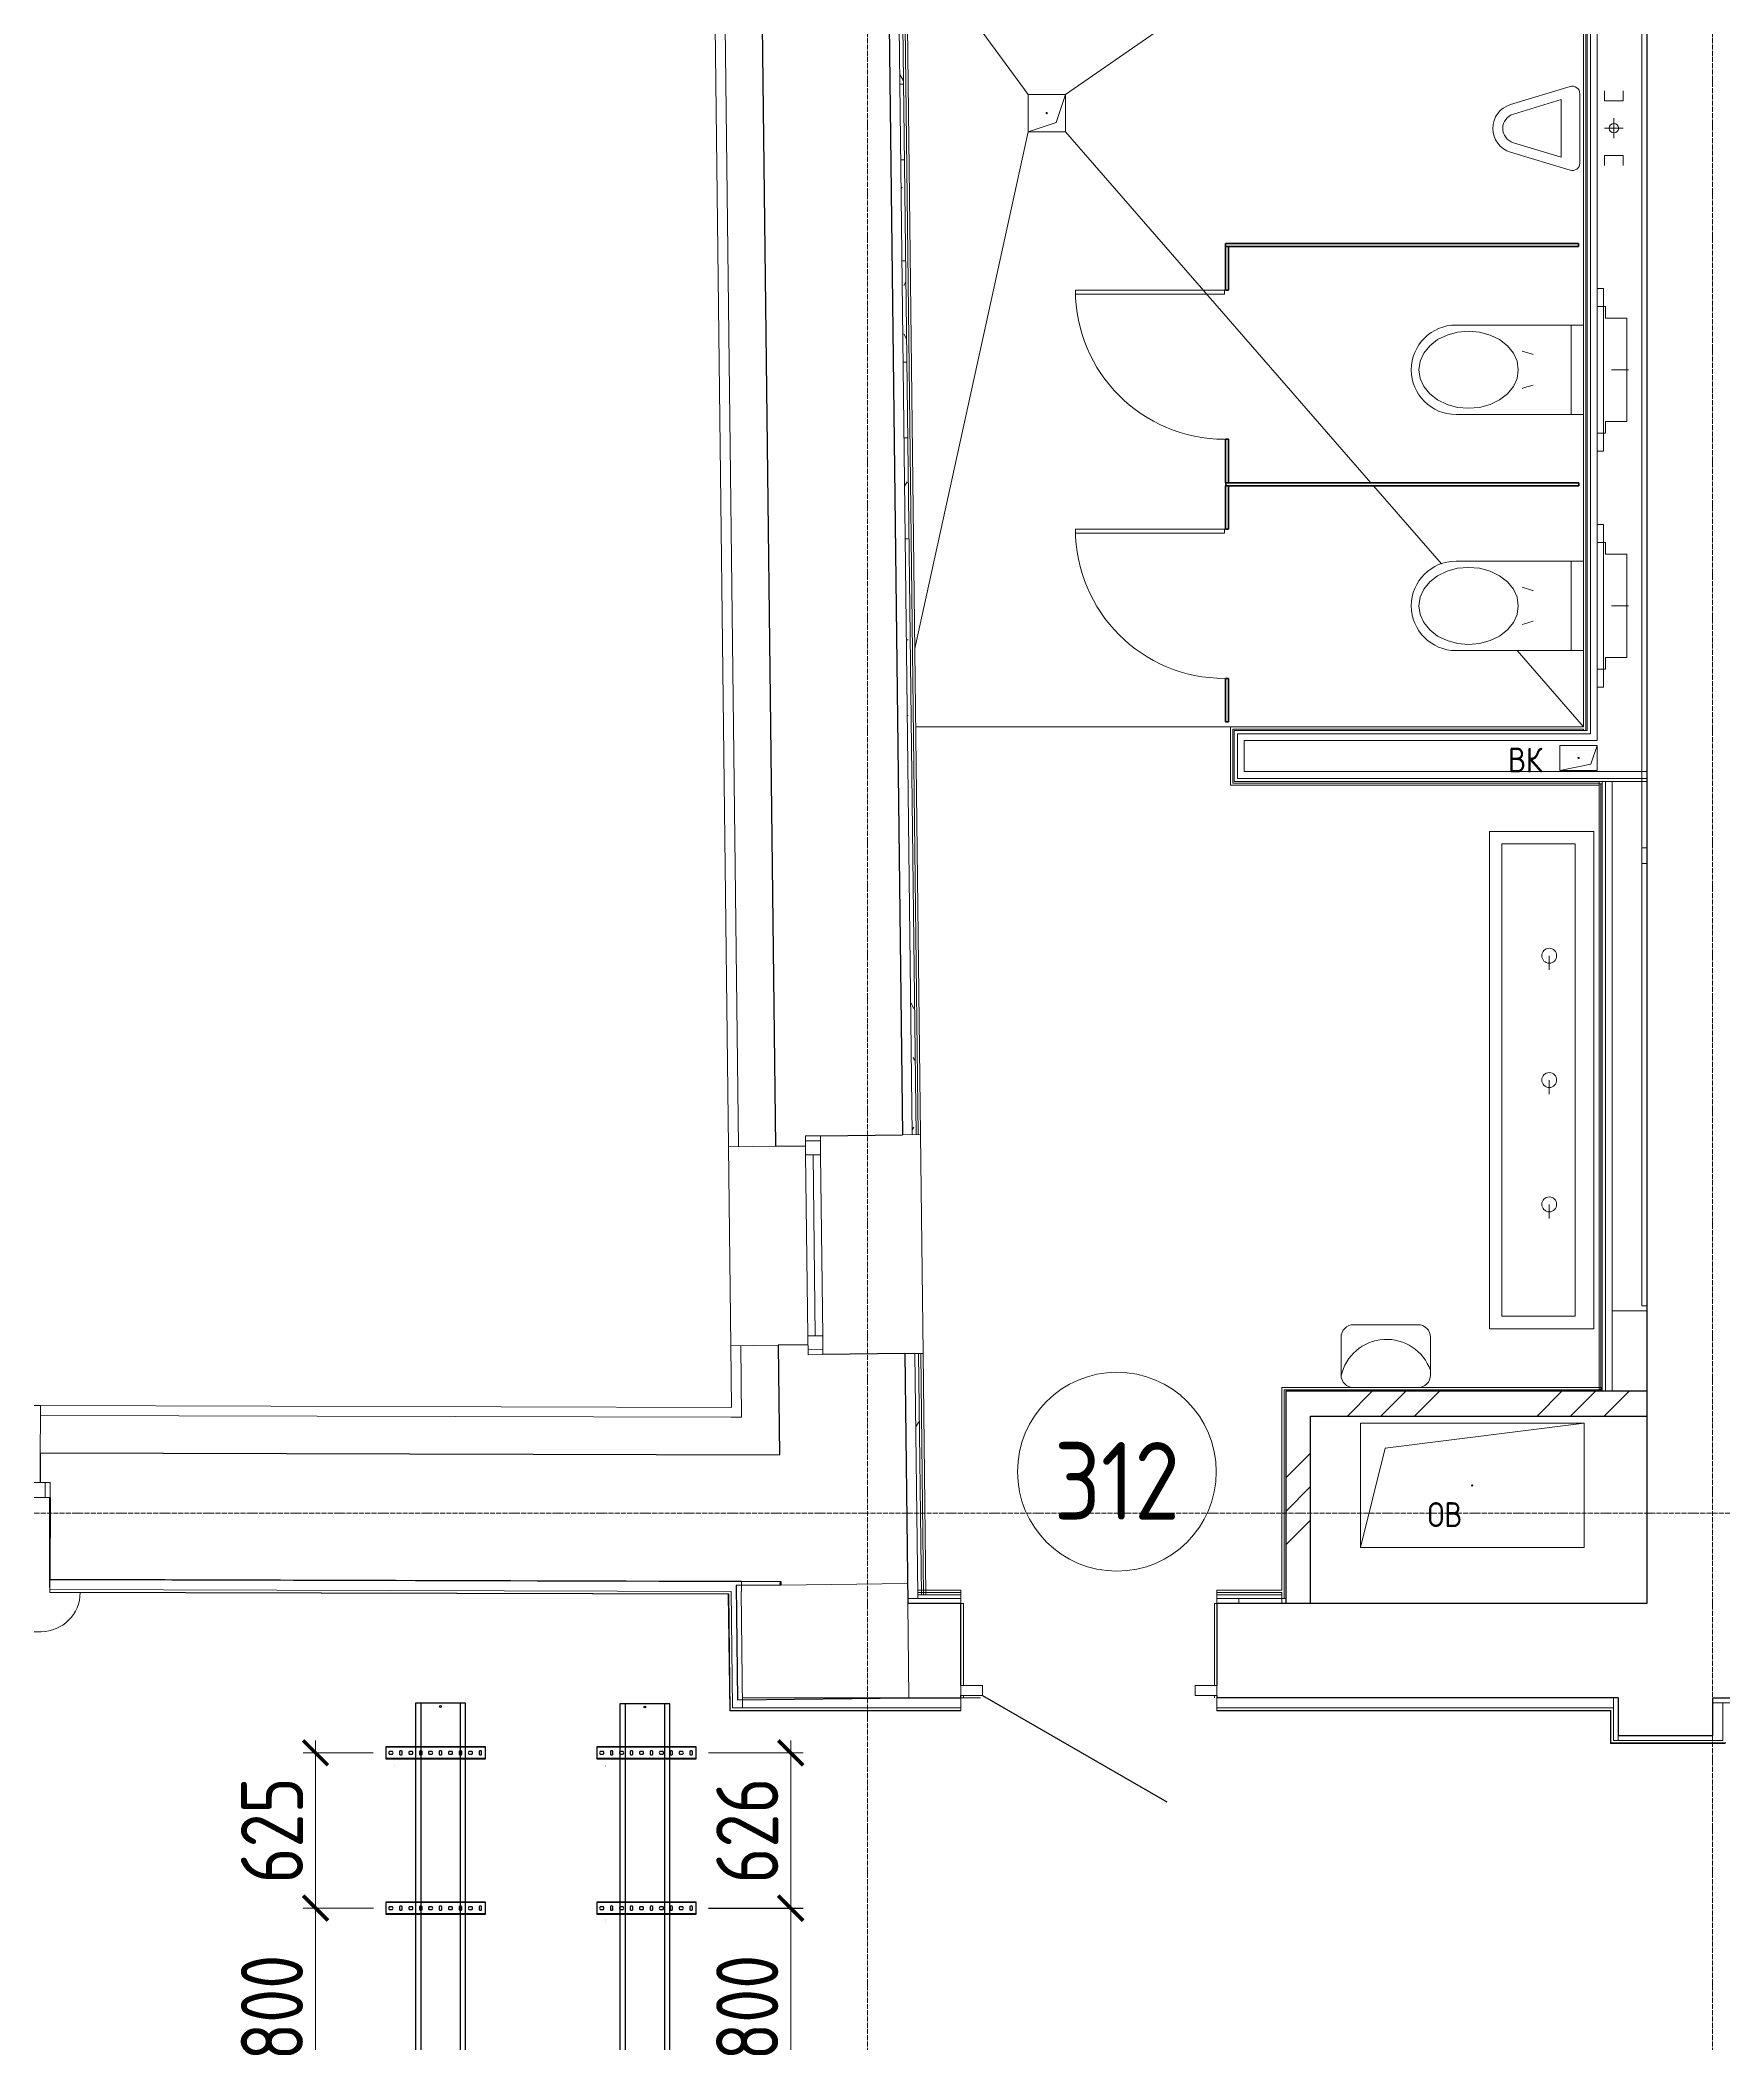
# Model space of a CAD drawing. Header units: millimetres. Extents: x -42533 to 645315, y 3457 to 82611.
# Drawn here: x 315666 to 322441, y 37286 to 45345 of the extents above; entities that cross this region are included whole.
import ezdxf
from ezdxf.enums import TextEntityAlignment as Align

# ---------------------------------------------------------------- set-up
doc = ezdxf.new("R2018")
doc.units = ezdxf.units.MM
doc.linetypes.add('ADSK_Линия сетки', pattern=[25, 20, -2.5, 0, -2.5])
for name, color, linetype in [('00_00_потолок_Панели из стали', 7, 'Continuous'), ('ЭОМ_Лотки авар.', 1, 'Continuous'), ('ЭОМ_Лотки рабочие', 5, 'Continuous')]:
    doc.layers.add(name, color=color, linetype=linetype)
for name, color, linetype, lineweight in [('_ Окна', 7, 'Continuous', 9), ('Аннотация', 7, 'Continuous', 18), ('Двери', 7, 'Continuous', 9), ('Двери открывание', 7, 'Continuous', 9), ('Обобщенные модели', 7, 'Continuous', 18), ('Окна', 7, 'Continuous', 9), ('Оси', 253, 'Continuous', 9), ('Перекрытие', 7, 'Continuous', 18), ('Сантехника', 7, 'Continuous', 18), ('Стены внутренние', 7, 'Continuous', 18), ('Стены наружные', 7, 'Continuous', 18), ('Стены несущие', 7, 'Continuous', 30), ('Стены отделка', 7, 'Continuous', 30), ('Стены штриховка', 7, 'Continuous', 9), ('ТХ', 5, 'Continuous', 0), ('ШТРИХОВКА', 252, 'Continuous', 15)]:
    doc.layers.add(name, color=color, linetype=linetype, lineweight=lineweight)
doc.layers.add('Линии', color=7, linetype='Continuous', lineweight=9, true_color=0x00a600)
doc.styles.add('GOST Common', font='GOST_Common.ttf', dxfattribs={"width": 0.9, "height": 350})
doc.styles.add('GOST Common_4', font='GOST_Common.ttf', dxfattribs={"width": 0.9, "height": 200})
doc.styles.get("Standard").update_dxf_attribs({"font": 'arial.ttf'})
doc.styles.add('М2', font='isocpeur.ttf', dxfattribs={"width": 0.8})
doc.dimstyles.new('М2-100', dxfattribs={"dimtxt": 250, "dimasz": 100, "dimexe": 50, "dimexo": 50, "dimgap": 50, "dimtad": 1, "dimdec": 0, "dimzin": 1, "dimtxsty": 'М2', "dimblk": 'ARCHTICK', "dimcen": 2.5, "dimdle": 50, "dimclre": 256, "dimclrt": 256, "dimadec": 0, "dimazin": 0, "dimtfac": 1, "dimtdec": 0, "dimtix": 1, "dimtmove": 1, "dimatfit": 3, "dimldrblk": 'NONE', "dimfxl": 1, "dimtolj": 1, "dimlwd": 9, "dimlwe": 9, "dimarcsym": 1})
pattern_1 = [(0, (507.34, 158.9), (406.4, 101.6), [33.528, -271.272, 33.528, -271.272, -1625.6]), (0, (507.34, 158.9), (406.4, 101.6), [-609.6, 33.528, -576.072, 33.528, -271.272, -711.2]), (0, (507.34, 158.9), (406.4, 101.6), [-1524, 33.528, -169.672, 33.528, -474.472]), (120, (659.74, 209.7), (-291.18818, 301.15272), [33.528, -271.272, 33.528, -271.272, -1625.6]), (120, (659.74, 209.7), (-291.18818, 301.15272), [-609.6, 33.528, -576.072, 33.528, -271.272, -711.2]), (120, (659.74, 209.7), (-291.18818, 301.15272), [-1524, 33.528, -169.672, 33.528, -474.472]), (240, (710.54, 412.9), (-115.21182, -402.75272), [33.528, -271.272, 33.528, -271.272, -1625.6]), (240, (710.54, 412.9), (-115.21182, -402.75272), [-609.6, 33.528, -576.072, 33.528, -271.272, -711.2]), (240, (710.54, 412.9), (-115.21182, -402.75272), [-1524, 33.528, -169.672, 33.528, -474.472])]
pattern_2 = [(45, (507.34, 158.9), (-381.661, 381.661), []), (45, (642.3, 158.9), (0, 763.322), []), (45, (372.4, 158.9), (0, 763.322), [])]

# ---------------------------------------------------------------- blocks, each defined once
blk = doc.blocks.new('ТХ 3 этаж')
at = {"layer": 'ТХ', "color": 8}
blk.add_lwpolyline([(47922.6, 13743.4), (48182.4, 13743.4, -0.414214), (48232.4, 13693.4), (48232.4, 13540.5, -0.414214), (48182.4, 13490.5), (47922.6, 13490.5, -0.414214), (47872.6, 13540.5), (47872.6, 13693.4, -0.414214)], format="xyb", close=True, dxfattribs=at)
blk.add_arc((48055.7, 13496.7), 187.6, 19.61673, 167.34781, dxfattribs=at)
blk = doc.blocks.new('План 3 этажа')
at = {"layer": 'Стены внутренние', "lineweight": 9}
h = blk.add_hatch(dxfattribs=at)
h.set_pattern_fill('FP_5', color=8, style=0, pattern_type=2)
h.set_pattern_definition(pattern_1)
h.paths.add_polyline_path([(39158.275, 12775.603), (39173.271, 12775.992), (39161.841, 13746.228), (39146.842, 13746.051), (39158.02, 12797.23)])
h.paths.add_polyline_path([(39136.476, 14625.99), (39151.47, 14626.519), (39093.218, 19571.202), (39078.219, 19571.025), (39136.476, 14626.167)])
h = blk.add_hatch(dxfattribs=at)
h.set_pattern_fill('FP_1', color=8, style=0, pattern_type=2)
h.set_pattern_definition(pattern_2)
h.paths.add_polyline_path([(40739.055, 12740.838), (40739.055, 13594.076), (40639.055, 13594.076), (40639.055, 12740.838)])
h = blk.add_hatch(dxfattribs=at)
h.set_pattern_fill('FP_1', color=8, style=0, pattern_type=2)
h.set_pattern_definition(pattern_2)
h.paths.add_polyline_path([(40853.75, 13494.076), (42092.343, 13494.076), (42092.343, 13594.076), (40739.055, 13594.076), (40739.055, 13494.076)])
h = blk.add_hatch(dxfattribs=at)
h.set_pattern_fill('FP_5', color=8, style=0, pattern_type=2)
h.set_pattern_definition(pattern_1)
h.paths.add_polyline_path([(39332.343, 12760.838), (39332.343, 12775.838), (39158.449, 12775.603), (39158.449, 12760.838), (39276.529, 12760.838)])
h.paths.add_polyline_path([(40470.887, 12760.838), (40624.055, 12760.838), (40624.055, 12775.838), (40362.343, 12775.838), (40362.343, 12760.838), (40450.887, 12760.838)])
at = {"layer": '_ Окна', "color": 8, "lineweight": 18}
for p, q in [((38766.501, 14621.632), (38706.505, 14620.925)), ((38706.505, 14620.925), (38707.401, 14544.93)), ((38767.397, 14545.637), (38766.501, 14621.632)), ((38707.401, 14544.93), (38767.397, 14545.637)), ((38715.977, 13816.981), (38775.972, 13817.687)), ((38716.872, 13740.986), (38715.977, 13816.981)), ((38775.972, 13817.687), (38776.868, 13741.693)), ((38776.868, 13741.693), (38716.872, 13740.986)), ((35667.515, 13226.684), (35587.515, 13226.894)), ((35667.357, 13166.684), (35667.515, 13226.684)), ((35587.358, 13166.894), (35667.357, 13166.684))]:
    blk.add_line(p, q, dxfattribs=at)
at = {"layer": '_ Окна', "color": 8}
for p, q in [((38766.737, 14601.633), (38706.741, 14600.926)), ((38745.974, 13817.334), (38737.399, 14545.283)), ((38776.632, 13761.691), (38716.636, 13760.984)), ((35647.357, 13166.737), (35647.515, 13226.736))]:
    blk.add_line(p, q, dxfattribs=at)
at = {"layer": 'Двери', "color": 8}
for p, q in [((39792.605, 18007.443), (39792.605, 18023.443)), ((40392.605, 18023.443), (39792.605, 18023.443)), ((40392.605, 18007.443), (39792.605, 18007.443)), ((40392.605, 18007.443), (40392.605, 18023.443)), ((39792.605, 17045.443), (39792.605, 17061.443)), ((40392.605, 17061.443), (39792.605, 17061.443)), ((40392.605, 17045.443), (39792.605, 17045.443)), ((40392.605, 17045.443), (40392.605, 17061.443)), ((39419.343, 12410.838), (39332.343, 12410.838)), ((39332.343, 12410.838), (39332.343, 12370.838)), ((39332.343, 12370.838), (39419.343, 12370.838)), ((39419.343, 12370.838), (39419.343, 12410.838)), ((40362.343, 12410.838), (40275.343, 12410.838)), ((40275.343, 12410.838), (40275.343, 12370.838)), ((40275.343, 12370.838), (40362.343, 12370.838)), ((40362.343, 12370.838), (40362.343, 12410.838))]:
    blk.add_line(p, q, dxfattribs=at)
at = {"layer": 'Двери', "color": 8, "lineweight": 30}
blk.add_line((39419.343, 12370.838), (40160.66, 11942.838), dxfattribs=at)
at = {"layer": 'Двери открывание', "color": 8}
for centre in [(40392.605, 18023.443), (40392.605, 17061.443)]:
    blk.add_arc(centre, 600, 180, 270, dxfattribs=at)
at = {"layer": 'Линии', "color": 8}
blk.add_circle((39959.836, 13270.579), 400, dxfattribs=at)
at = {"layer": 'Обобщенные модели', "color": 8}
for p, q in [((39602.343, 18660.22), (39602.343, 18810.22)), ((39602.343, 18810.22), (39752.343, 18810.22)), ((39752.343, 18810.22), (39602.343, 18810.22)), ((39602.343, 18810.22), (39602.343, 18660.22)), ((39752.343, 18810.22), (39714.843, 18697.72)), ((39752.343, 18810.22), (39752.343, 18660.22)), ((39752.343, 18660.22), (39752.343, 18810.22)), ((39714.843, 18697.72), (39602.343, 18660.22)), ((39752.343, 18660.22), (39602.343, 18660.22)), ((39602.343, 18660.22), (39752.343, 18660.22)), ((41742.343, 16091.443), (41742.343, 16191.443)), ((41742.343, 16191.443), (41892.343, 16191.443)), ((41892.343, 16191.443), (41742.343, 16191.443)), ((41742.343, 16191.443), (41742.343, 16091.443)), ((41892.343, 16191.443), (41867.343, 16116.443)), ((41892.343, 16191.443), (41892.343, 16091.443)), ((41892.343, 16091.443), (41892.343, 16191.443)), ((41867.343, 16116.443), (41742.343, 16091.443)), ((41892.343, 16091.443), (41742.343, 16091.443)), ((41742.343, 16091.443), (41892.343, 16091.443)), ((40939.406, 12965.362), (40939.406, 13465.362)), ((40939.406, 13465.362), (41839.406, 13465.362)), ((41839.406, 13465.362), (40939.406, 13465.362)), ((40939.406, 13465.362), (40939.406, 12965.362)), ((41039.406, 13365.362), (41839.406, 13465.362)), ((41839.406, 13465.362), (41839.406, 12965.362)), ((41839.406, 12965.362), (41839.406, 13465.362)), ((40939.406, 12965.362), (41039.406, 13365.362)), ((41839.406, 12965.362), (40939.406, 12965.362)), ((40939.406, 12965.362), (41839.406, 12965.362))]:
    blk.add_line(p, q, dxfattribs=at)
at = {"layer": 'Обобщенные модели', "color": 8, "lineweight": 40}
for p, q in [((41816.605, 18210.443), (40396.605, 18210.443)), ((40396.605, 18210.443), (40396.605, 18198.443)), ((40396.605, 18198.443), (41816.605, 18198.443)), ((40396.605, 18198.443), (40396.605, 18023.443)), ((40408.605, 18198.443), (40396.605, 18198.443)), ((40408.605, 18023.443), (40408.605, 18198.443)), ((41816.605, 18198.443), (41816.605, 18210.443)), ((40396.605, 18023.443), (40408.605, 18023.443)), ((40396.605, 17423.443), (40396.605, 17248.443)), ((40408.605, 17423.443), (40396.605, 17423.443)), ((40408.605, 17248.443), (40408.605, 17423.443)), ((40396.605, 17248.443), (40408.605, 17248.443)), ((41818.605, 17248.443), (40398.605, 17248.443)), ((40398.605, 17248.443), (40398.605, 17236.443)), ((41818.605, 17236.443), (41818.605, 17248.443)), ((40396.605, 17236.443), (40396.605, 17061.443)), ((40408.605, 17236.443), (40396.605, 17236.443)), ((40398.605, 17236.443), (41818.605, 17236.443)), ((40408.605, 17061.443), (40408.605, 17236.443)), ((40396.605, 17061.443), (40408.605, 17061.443)), ((40396.605, 16461.443), (40396.605, 16286.443)), ((40408.605, 16461.443), (40396.605, 16461.443)), ((40408.605, 16286.443), (40408.605, 16461.443)), ((40396.605, 16286.443), (40408.605, 16286.443))]:
    blk.add_line(p, q, dxfattribs=at)
at = {"layer": 'Обобщенные модели', "color": 8}
for centre, start, end in [((39677.343, 18735.22), 0, 180), ((39677.343, 18735.22), 120, 180), ((39677.343, 18735.22), 180, 0), ((39677.343, 18735.22), 240, 345), ((39677.343, 18735.22), 15, 90), ((41817.343, 16141.443), 0, 180), ((41817.343, 16141.443), 120, 180), ((41817.343, 16141.443), 180, 0), ((41817.343, 16141.443), 240, 345), ((41817.343, 16141.443), 15, 90), ((41389.406, 13215.362), 0, 180), ((41389.406, 13215.362), 180, 0), ((41389.406, 13215.362), 60, 165), ((41389.406, 13215.362), 195, 270), ((41389.406, 13215.362), 300, 0)]:
    blk.add_arc(centre, 2.5, start, end, dxfattribs=at)
at = {"layer": 'Окна', "color": 8}
for p, q in [((38766.501, 14621.632), (38706.505, 14620.925)), ((38706.505, 14620.925), (38707.401, 14544.93)), ((38767.397, 14545.637), (38766.501, 14621.632)), ((38715.977, 13816.981), (38707.401, 14544.93)), ((38767.397, 14545.637), (38775.972, 13817.687)), ((38715.977, 13816.981), (38716.872, 13740.986)), ((38776.868, 13741.693), (38775.972, 13817.687)), ((38716.872, 13740.986), (38776.868, 13741.693)), ((35667.515, 13226.684), (35587.515, 13226.894)), ((35667.357, 13166.684), (35667.515, 13226.684)), ((35587.358, 13166.894), (35667.357, 13166.684))]:
    blk.add_line(p, q, dxfattribs=at)
at = {"layer": 'Оси', "color": 8, "linetype": 'ADSK_Линия сетки'}
for p, q in [((42356.908, -3523.688), (42356.908, 21256.876)), ((38956.908, -3523.688), (38956.908, 20912.69)), ((-10051.774, 13103.902), (56512.196, 13103.902))]:
    blk.add_line(p, q, dxfattribs=at)
at = {"layer": 'Перекрытие', "color": 8}
for p, q in [((41673.728, 20137.22), (39752.343, 18810.22)), ((39112.147, 19479.181), (39602.342, 18810.22)), ((39146.432, 16582.234), (39602.343, 18660.22)), ((39752.343, 18660.22), (40982.012, 17248.443)), ((40992.465, 17236.443), (41266.133, 16922.245)), ((41570.189, 16573.161), (41837.343, 16266.443)), ((40416.605, 16266.443), (39150.152, 16266.443)), ((41952.343, 13917.862), (42092.343, 13917.862)), ((35665.197, 12805.517), (35665.197, 13166.69)), ((38601.708, 12814.492), (38606.79, 12828.944)), ((35666.406, 12805.517), (35665.197, 12805.517)), ((39342.343, 12740.629), (39332.227, 12740.629)), ((39342.343, 12410.838), (39342.343, 12740.629)), ((40352.343, 12740.629), (40352.343, 12410.838)), ((40362.343, 12740.629), (40352.343, 12740.629)), ((40624.055, 12760.838), (40624.055, 12740.838)), ((33857.287, 12627.14), (35630.729, 12627.14)), ((39411.298, 12360.838), (39332.343, 12360.838)), ((39342.343, 12360.838), (39342.343, 12370.838)), ((40352.343, 12370.838), (40352.343, 12360.838))]:
    blk.add_line(p, q, dxfattribs=at)
blk.add_arc((35630.729, 12784.7), 157.56, 270, 359.8816264, dxfattribs=at)
at = {"layer": 'Сантехника', "color": 8}
for p, q in [((41783.665, 18842.034), (41543.419, 18769.445)), ((41747.342, 18789.273), (41554.989, 18731.155)), ((41747.342, 18558.166), (41747.342, 18789.273)), ((41822.342, 18534.346), (41822.342, 18813.316)), ((41922.342, 18824.316), (41922.342, 18784.316)), ((41922.342, 18784.316), (41997.342, 18784.316)), ((41997.342, 18784.316), (41997.342, 18824.316)), ((41959.842, 18634.316), (41959.842, 18714.316)), ((41997.343, 18674.316), (41922.343, 18674.316)), ((41543.639, 18577.927), (41783.571, 18505.434)), ((41555.159, 18616.232), (41747.342, 18558.166)), ((41922.343, 18564.316), (41997.343, 18564.316)), ((41922.343, 18524.316), (41922.343, 18564.316)), ((41997.343, 18564.316), (41997.343, 18524.316)), ((41892.343, 18030.297), (41917.343, 18030.297)), ((41917.343, 18030.297), (41917.343, 17375.297)), ((41892.343, 17957.797), (41926.343, 17957.797)), ((41926.343, 17957.797), (41926.343, 17910.797)), ((41926.343, 17910.797), (42011.343, 17910.797)), ((42011.343, 17910.797), (42011.343, 17494.797)), ((41837.343, 17882.797), (41324.266, 17882.797)), ((41787.343, 17522.797), (41787.343, 17882.797)), ((41787.343, 17882.797), (41837.343, 17882.797)), ((41949.643, 17702.797), (42017.643, 17702.797)), ((41324.266, 17522.797), (41837.343, 17522.797)), ((41837.343, 17522.797), (41787.343, 17522.797)), ((41926.343, 17494.797), (41926.343, 17447.797)), ((42011.343, 17494.797), (41926.343, 17494.797)), ((41926.343, 17447.797), (41892.343, 17447.797)), ((41917.343, 17375.297), (41892.343, 17375.297)), ((41892.343, 17080.661), (41917.343, 17080.661)), ((41892.343, 17008.161), (41926.343, 17008.161)), ((41917.343, 17080.661), (41917.343, 16425.661)), ((41926.343, 17008.161), (41926.343, 16961.161)), ((41837.343, 16933.161), (41324.266, 16933.161)), ((41787.343, 16573.161), (41787.343, 16933.161)), ((41787.343, 16933.161), (41837.343, 16933.161)), ((41926.343, 16961.161), (42011.343, 16961.161)), ((42011.343, 16961.161), (42011.343, 16545.161)), ((41949.643, 16753.161), (42017.643, 16753.161)), ((41324.266, 16573.161), (41837.343, 16573.161)), ((41837.343, 16573.161), (41787.343, 16573.161)), ((41926.343, 16545.161), (41926.343, 16498.161)), ((42011.343, 16545.161), (41926.343, 16545.161)), ((41926.343, 16498.161), (41892.343, 16498.161)), ((41917.343, 16425.661), (41892.343, 16425.661)), ((41459.244, 13845.959), (41459.244, 15845.959)), ((41459.244, 15845.959), (41879.244, 15845.959)), ((41879.244, 15845.959), (41879.244, 13845.959)), ((41509.244, 13895.959), (41509.244, 15795.959)), ((41509.244, 15795.959), (41804.244, 15795.959)), ((41804.244, 15795.959), (41804.244, 13895.959)), ((41699.244, 15345.959), (41699.244, 15288.959)), ((41699.244, 14845.959), (41699.244, 14788.959)), ((41699.244, 14345.959), (41699.244, 14288.959)), ((41804.244, 13895.959), (41509.244, 13895.959)), ((41879.244, 13845.959), (41459.244, 13845.959))]:
    blk.add_line(p, q, dxfattribs=at)
at = {"layer": 'Сантехника', "color": 8, "flags": 128}
for points in [[(41174.843, 17702.797), (41179.857, 17737.287), (41194.649, 17770.049), (41218.476, 17799.438), (41250.145, 17823.981), (41288.066, 17842.447), (41330.338, 17853.911), (41374.843, 17857.797), (41419.347, 17853.911), (41461.619, 17842.447), (41499.541, 17823.981), (41531.209, 17799.438), (41555.036, 17770.049), (41569.828, 17737.287), (41574.843, 17702.797)], [(41591.07, 17777.792), (41632.471, 17765.072), (41635.119, 17764.536)], [(41574.843, 17702.797), (41569.828, 17668.306), (41555.036, 17635.545), (41531.209, 17606.156), (41499.541, 17581.613), (41461.619, 17563.147), (41419.347, 17551.683), (41374.843, 17547.797), (41330.338, 17551.683), (41288.066, 17563.147), (41250.145, 17581.613), (41218.476, 17606.156), (41194.649, 17635.545), (41179.857, 17668.306), (41174.843, 17702.797)], [(41635.119, 17641.057), (41599.7, 17631.136), (41591.07, 17627.801)], [(41174.843, 16753.161), (41179.857, 16787.652), (41194.649, 16820.413), (41218.476, 16849.802), (41250.145, 16874.345), (41288.066, 16892.811), (41330.338, 16904.275), (41374.843, 16908.161), (41419.347, 16904.275), (41461.619, 16892.811), (41499.541, 16874.345), (41531.209, 16849.802), (41555.036, 16820.413), (41569.828, 16787.652), (41574.843, 16753.161)], [(41591.07, 16828.157), (41632.471, 16815.436), (41635.119, 16814.9)], [(41574.843, 16753.161), (41569.828, 16718.67), (41555.036, 16685.909), (41531.209, 16656.52), (41499.541, 16631.977), (41461.619, 16613.511), (41419.347, 16602.047), (41374.843, 16598.161), (41330.338, 16602.047), (41288.066, 16613.511), (41250.145, 16631.977), (41218.476, 16656.52), (41194.649, 16685.909), (41179.857, 16718.67), (41174.843, 16753.161)], [(41635.119, 16691.422), (41599.7, 16681.5), (41591.07, 16678.165)]]:
    blk.add_lwpolyline(points, dxfattribs=at)
at = {"layer": 'Сантехника', "color": 8}
for centre, radius in [((41959.842, 18674.316), 18.929), ((41699.244, 15345.959), 30), ((41699.244, 14845.959), 30), ((41699.244, 14345.959), 30)]:
    blk.add_circle(centre, radius, dxfattribs=at)
for centre, radius, start, end in [((41792.342, 18813.316), 30, 359.9999903, 106.8117981), ((41572.342, 18673.719), 100, 106.8117624, 253.319604), ((41572.342, 18673.719), 60, 106.8117624, 253.3577784), ((41792.343, 18534.123), 30, 252.9998743, 0.4255813), ((41324.266, 17702.797), 180, 90, 270), ((41324.266, 16753.161), 180, 90, 270)]:
    blk.add_arc(centre, radius, start, end, dxfattribs=at)
at = {"layer": 'Стены внутренние', "color": 8}
blk.add_line((39169.473, 14626.379), (39179.84, 13746.44), dxfattribs=at)
at = {"layer": 'Стены наружные', "color": 8}
for p, q in [((38406.422, 13777.331), (38396.998, 14577.276)), ((33893.337, 13541.355), (35628.331, 13536.788))]:
    blk.add_line(p, q, dxfattribs=at)
at = {"layer": 'Стены несущие', "color": 8}
for p, q in [((38586.985, 14579.514), (38513.582, 20810.22)), ((39030.215, 20250.22), (39096.478, 14625.519)), ((42092.343, 20250.22), (42092.343, 12740.838)), ((38706.494, 14621.925), (38706.505, 14620.925)), ((38766.501, 14621.632), (39096.478, 14625.519)), ((38586.985, 14579.514), (38706.977, 14580.928)), ((38716.401, 13780.983), (38596.409, 13779.569)), ((38596.409, 13779.569), (38601.6, 13338.96)), ((39106.845, 13745.58), (38776.868, 13741.693)), ((39106.845, 13745.58), (39118.681, 12740.838)), ((40639.055, 13594.076), (40639.055, 12740.838)), ((42092.343, 13594.076), (40639.055, 13594.076)), ((40739.055, 12740.838), (40739.055, 13494.076)), ((40739.055, 13494.076), (42092.343, 13494.076)), ((35627.831, 13346.789), (35627.515, 13226.789)), ((35627.831, 13346.789), (38601.6, 13338.96)), ((35667.357, 13166.684), (35666.488, 12836.685)), ((35666.488, 12836.685), (38607.608, 12828.942)), ((38448.901, 12829.36), (35666.488, 12836.685)), ((38607.608, 12828.942), (38607.777, 12814.563)), ((38607.777, 12814.563), (38427.79, 12812.443)), ((38427.79, 12812.443), (38433.209, 12352.475)), ((39332.343, 12740.838), (39118.681, 12740.838)), ((39332.343, 12410.838), (39332.343, 12740.838)), ((40362.343, 12740.838), (40362.343, 12410.838)), ((42092.343, 12740.838), (40362.343, 12740.838)), ((38433.209, 12352.475), (39123.161, 12360.603)), ((39123.158, 12360.838), (39332.343, 12360.838)), ((39123.161, 12360.603), (39123.158, 12360.838)), ((39332.343, 12360.838), (39332.343, 12370.838)), ((40362.343, 12370.838), (40362.343, 12360.838)), ((41977.343, 12360.838), (40362.343, 12360.838)), ((41977.343, 12360.838), (41977.343, 12209.251)), ((42357.343, 12209.251), (42357.343, 12360.838)), ((42357.343, 12360.838), (42947.343, 12360.838)), ((41977.343, 12209.251), (42357.343, 12209.251))]:
    blk.add_line(p, q, dxfattribs=at)
at = {"layer": 'Стены отделка', "color": 8, "lineweight": 9}
for p, q in [((38321.567, 20980.22), (38396.998, 14577.276)), ((42072.343, 15717.482), (42072.343, 20250.22)), ((41837.343, 20153.72), (41837.343, 16266.443)), ((41852.343, 16251.443), (41852.343, 20170.22)), ((41892.343, 16211.443), (41892.343, 20170.22)), ((39169.473, 14626.379), (39111.29, 19565.22)), ((41837.343, 16266.443), (40416.605, 16266.443)), ((40416.605, 16266.443), (40416.605, 16031.443)), ((40431.605, 16251.443), (41852.343, 16251.443)), ((40431.605, 16046.443), (40431.605, 16251.443)), ((40471.605, 16211.443), (41892.343, 16211.443)), ((40471.605, 16086.443), (40471.605, 16211.443)), ((40431.605, 16046.443), (42091.605, 16046.443)), ((42091.605, 16086.443), (40471.605, 16086.443)), ((41900.343, 16037.443), (41900.343, 16046.443)), ((41912.343, 16046.443), (41912.343, 13594.076)), ((41952.343, 13594.076), (41952.343, 16046.443)), ((42091.605, 16046.443), (42091.605, 16086.443)), ((40416.605, 16031.443), (41900.343, 16031.443)), ((41912.343, 16037.443), (41900.343, 16037.443)), ((41900.343, 16031.443), (41900.343, 13601.576)), ((42091.605, 15780.125), (42071.605, 15780.125)), ((42071.605, 15780.125), (42071.605, 13937.862)), ((42072.343, 15717.482), (42092.343, 15717.482)), ((42091.605, 13937.862), (42091.605, 15780.125)), ((39096.478, 14625.519), (39169.473, 14626.379)), ((39136.464, 14626.99), (39136.476, 14625.99)), ((38396.998, 14577.276), (38586.985, 14579.514)), ((38436.995, 14577.747), (38436.984, 14578.747)), ((38586.985, 14579.514), (38586.985, 14579.514)), ((42071.605, 13937.862), (42091.605, 13937.862)), ((38596.409, 13779.569), (38406.422, 13777.331)), ((38406.422, 13777.331), (38409.342, 13529.467)), ((39179.84, 13746.44), (39106.845, 13745.58)), ((39191.272, 12775.992), (39179.84, 13746.44)), ((40624.055, 13609.076), (40624.055, 12793.838)), ((41911.605, 13609.076), (40624.055, 13609.076)), ((41900.343, 13601.576), (41912.343, 13601.576)), ((41911.605, 13594.076), (41911.605, 13609.076)), ((35628.226, 13496.788), (35627.831, 13346.789)), ((35628.331, 13536.788), (35628.226, 13496.788)), ((38409.342, 13529.467), (35628.331, 13536.788)), ((38409.813, 13489.465), (38409.82, 13488.889)), ((38449.817, 13489.36), (38409.813, 13489.465)), ((38409.82, 13488.889), (38449.817, 13489.36)), ((35666.488, 12836.685), (35666.352, 12784.685)), ((38448.796, 12789.36), (38448.901, 12829.36)), ((35666.352, 12784.685), (38396.199, 12777.499)), ((38396.199, 12777.499), (38401.697, 12310.838)), ((38413.585, 12320.4), (38408.059, 12789.467)), ((38453.582, 12320.871), (38448.063, 12789.362)), ((38448.063, 12789.362), (38448.796, 12789.36)), ((39118.455, 12760.045), (39158.452, 12760.516)), ((39118.681, 12760.838), (39118.681, 12740.838)), ((39118.681, 12760.838), (39332.343, 12760.838)), ((39158.275, 12775.603), (39191.272, 12775.992)), ((39158.452, 12760.516), (39158.275, 12775.603)), ((39332.343, 12793.838), (39158.449, 12793.838)), ((39158.449, 12793.838), (39158.449, 12760.838)), ((39332.343, 12740.838), (39332.343, 12793.838)), ((40362.343, 12793.838), (40362.343, 12740.838)), ((40624.055, 12793.838), (40362.343, 12793.838)), ((40362.343, 12760.838), (40639.055, 12760.838)), ((40450.887, 12740.838), (40450.887, 12760.838)), ((39123.158, 12360.838), (38453.112, 12360.838)), ((38453.112, 12360.838), (38453.112, 12320.838)), ((39332.343, 12308.838), (39332.343, 12360.838)), ((40362.343, 12360.838), (40362.343, 12308.838)), ((41957.343, 12360.838), (41957.343, 12189.518)), ((42357.343, 12340.838), (43424.81, 12340.838)), ((42397.343, 12189.518), (42397.343, 12340.838)), ((38403.721, 12308.838), (39332.343, 12308.838)), ((38453.112, 12320.838), (38413.58, 12320.838)), ((38413.585, 12320.4), (38453.582, 12320.871)), ((40362.343, 12308.838), (41945.343, 12308.838)), ((41945.343, 12308.838), (41945.343, 12179.518)), ((41947.343, 12177.518), (42407.343, 12177.518)), ((41957.343, 12189.518), (42397.343, 12189.518)), ((42357.343, 12209.518), (41977.343, 12209.518)), ((41977.343, 12209.251), (41977.343, 12189.518))]:
    blk.add_line(p, q, dxfattribs=at)
at = {"layer": 'Стены штриховка', "color": 8}
for p, q in [((38436.984, 14578.747), (38363.572, 20810.22)), ((41846.343, 20153.72), (41846.343, 16251.443)), ((41865.343, 16238.443), (41865.343, 20170.22)), ((39078.219, 19571.025), (39136.464, 14626.99)), ((39151.475, 14626.167), (39093.218, 19571.202)), ((39160.474, 14626.273), (39102.218, 19571.308)), ((41837.343, 16257.443), (40425.605, 16257.443)), ((40425.605, 16257.443), (40425.605, 16040.443)), ((41865.343, 16238.443), (40444.605, 16238.443)), ((40444.605, 16238.443), (40444.605, 16059.443)), ((41837.343, 16251.443), (41837.343, 16257.443)), ((40425.605, 16040.443), (41900.343, 16040.443)), ((42091.605, 16059.443), (40444.605, 16059.443)), ((41925.343, 13594.076), (41925.343, 16046.443)), ((41900.343, 16031.443), (41900.343, 16037.443)), ((41906.343, 16037.443), (41906.343, 13601.576)), ((38449.817, 13489.36), (38446.419, 13777.802)), ((39158.275, 12775.603), (39146.842, 13746.051)), ((39173.274, 12775.779), (39161.841, 13746.228)), ((39182.273, 12775.886), (39170.84, 13746.334)), ((40633.055, 13600.076), (40633.055, 12760.838)), ((41911.605, 13600.076), (40633.055, 13600.076)), ((35628.226, 13496.788), (35628.226, 13496.788)), ((38409.813, 13489.465), (35628.226, 13496.788)), ((38607.777, 12814.563), (39117.742, 12820.571)), ((35666.357, 12786.685), (38398.176, 12779.493)), ((35666.383, 12796.685), (38408.059, 12789.467)), ((38398.176, 12779.493), (38403.721, 12308.838)), ((39118.681, 12740.838), (39123.158, 12360.838)), ((39332.343, 12784.838), (39158.449, 12784.838)), ((39332.343, 12775.838), (39158.449, 12775.838)), ((40624.055, 12784.838), (40362.343, 12784.838)), ((40624.055, 12775.838), (40362.343, 12775.838)), ((40624.055, 12760.838), (40624.055, 12784.838)), ((38401.697, 12310.838), (39332.343, 12310.838)), ((38401.697, 12310.838), (38401.721, 12308.838)), ((38401.721, 12308.838), (38403.721, 12308.838)), ((38453.112, 12320.838), (39332.343, 12320.838)), ((40362.343, 12320.838), (41957.343, 12320.838)), ((40362.343, 12310.838), (41947.343, 12310.838)), ((41947.343, 12310.838), (41947.343, 12177.518)), ((41945.343, 12179.518), (42409.343, 12179.518)), ((41945.343, 12179.518), (41945.343, 12177.518)), ((41945.343, 12177.518), (41947.343, 12177.518))]:
    blk.add_line(p, q, dxfattribs=at)
at = {"layer": 'ЭОМ_Лотки рабочие'}
blk.add_blockref('ТХ 3 этаж', (-7010.895, 118.542), dxfattribs=at)
at = {"layer": 'Аннотация', "color": 8, "lineweight": 9, "line_spacing_factor": 1.022766}
for s, insert, char_height, width, attachment_point, style in [('\\pxt3.6,7.2,10.8,14.4,18,21.6,25.2,28.8,32.4,36,39.6,43.2,46.8,50.4,54,57.6,61.2,64.8,68.4,72,75.6,79.2,82.8,86.4,90,93.6,97.2,100.8,104.4,108,111.6,115.2;{ВК}', (41533.914, 16183.245), 100, 156.348, 1, 'GOST Common_4'), ('312', (39959.836, 13233.631), 312.5, 520.21112, 5, 'GOST Common'), ('\\pxt3.6,7.2,10.8,14.4,18,21.6,25.2,28.8,32.4,36,39.6,43.2,46.8,50.4,54,57.6,61.2,64.8,68.4,72,75.6,79.2,82.8,86.4,90,93.6,97.2,100.8,104.4,108,111.6,115.2;{ОВ}', (41210.001, 13148.082), 100, 156.348, 1, 'GOST Common_4')]:
    blk.add_mtext(s, dxfattribs=dict(at, insert=insert, char_height=char_height, width=width, attachment_point=attachment_point, style=style))
blk = doc.blocks.new('*U1230')
at = {"color": 0, "linetype": 'Continuous', "lineweight": 25}
for p, q in [((-78.8, -1909.9), (-78.8, 0)), ((78.8, -1909.9), (78.8, 0))]:
    blk.add_line(p, q, dxfattribs=at)
blk.add_lwpolyline([(100.8, -1909.9), (100.8, 0), (-100.8, 0), (-100.8, -1909.9)], close=True, dxfattribs=at)
for centre, radius in [((-89.8, -35), 3.65), ((0, -15), 3.5), ((89.8, -35), 3.65)]:
    blk.add_circle(centre, radius, dxfattribs=at)
at = {"color": 0, "linetype": 'ByBlock', "lineweight": -2}
for centre in [(0, -15), (0, -1896.6)]:
    blk.add_circle(centre, 3.5, dxfattribs=at)
at = {"color": 0, "flags": 9}
for tag, p in [('АРТИКУЛ', (-59.7, -11.8)), ('НАИМЕНОВАНИЕ', (-59.1, -7)), ('ПРИМЕЧАНИЕ', (-58.8, -17.3))]:
    blk.add_attdef(tag, text='', height=2.5, dxfattribs=at).set_placement(p, align=Align.TOP_LEFT)
at = {"color": 0, "lineweight": 30, "flags": 104}
for tag, p in [('ВЫСОТА', (-59.6, -20.9)), ('ДЛИНА', (-59.5, -36.1)), ('ТОЛЩИНА', (-59, -31)), ('ШИРИНА', (-58.9, -25.1))]:
    blk.add_attdef(tag, text='', height=2.5, dxfattribs=at).set_placement(p, align=Align.TOP_LEFT)
blk = doc.blocks.new('*U1521')
at = {"color": 0, "linetype": 'Continuous', "lineweight": 25}
for p, q in [((-78.8, -1624.3), (-78.8, 0)), ((78.8, -1624.3), (78.8, 0))]:
    blk.add_line(p, q, dxfattribs=at)
blk.add_lwpolyline([(100.8, -1624.3), (100.8, 0), (-100.8, 0), (-100.8, -1624.3)], close=True, dxfattribs=at)
for centre, radius in [((-89.8, -35), 3.65), ((0, -15), 3.5), ((89.8, -35), 3.65)]:
    blk.add_circle(centre, radius, dxfattribs=at)
at = {"color": 0, "linetype": 'ByBlock', "lineweight": -2}
for centre in [(0, -15), (0, -1611)]:
    blk.add_circle(centre, 3.5, dxfattribs=at)
at = {"color": 0, "flags": 9}
for tag, p in [('АРТИКУЛ', (-59.7, -11.8)), ('НАИМЕНОВАНИЕ', (-59.1, -7)), ('ПРИМЕЧАНИЕ', (-58.8, -17.3))]:
    blk.add_attdef(tag, text='', height=2.5, dxfattribs=at).set_placement(p, align=Align.TOP_LEFT)
at = {"color": 0, "lineweight": 30, "flags": 104}
for tag, p in [('ВЫСОТА', (-59.6, -20.9)), ('ДЛИНА', (-59.5, -36.1)), ('ТОЛЩИНА', (-59, -31)), ('ШИРИНА', (-58.9, -25.1))]:
    blk.add_attdef(tag, text='', height=2.5, dxfattribs=at).set_placement(p, align=Align.TOP_LEFT)
blk = doc.blocks.new('*U175')
at = {"color": 0, "linetype": 'ByBlock', "lineweight": -2}
for points in [[(24, -400), (24, 0), (-24, 0), (-24, -400)], [(-22.5, -400), (-22.5, 0)], [(22.5, -400), (22.5, 0)], [(-24, -400), (24, -400)]]:
    blk.add_lwpolyline(points, dxfattribs=at)
at = {"color": 254, "transparency": 33554483}
blk.add_lwpolyline([(0, 0.7), (0, -2.2)], dxfattribs=at)
at = {"color": 0, "linetype": 'ByBlock', "lineweight": -2}
for points in [[(-6.7, -54.8, 0.345739), (-6.7, -65.2), (6.7, -65.2, 0.345739), (6.7, -54.8)], [(-5.2, -13.3), (-5.2, -26.7, 0.345739), (5.2, -26.7), (5.2, -13.3, 0.345739)], [(-6.7, -134.8, 0.345739), (-6.7, -145.2), (6.7, -145.2, 0.345739), (6.7, -134.8)], [(-5.2, -93.3), (-5.2, -106.7, 0.345739), (5.2, -106.7), (5.2, -93.3, 0.345739)], [(-6.7, -214.8, 0.345739), (-6.7, -225.2), (6.7, -225.2, 0.345739), (6.7, -214.8)], [(-5.2, -173.3), (-5.2, -186.7, 0.345739), (5.2, -186.7), (5.2, -173.3, 0.345739)], [(-6.7, -294.8, 0.345739), (-6.7, -305.2), (6.7, -305.2, 0.345739), (6.7, -294.8)], [(-5.2, -253.3), (-5.2, -266.7, 0.345739), (5.2, -266.7), (5.2, -253.3, 0.345739)], [(-6.7, -374.8, 0.345739), (-6.7, -385.2), (6.7, -385.2, 0.345739), (6.7, -374.8)], [(-5.2, -333.3), (-5.2, -346.7, 0.345739), (5.2, -346.7), (5.2, -333.3, 0.345739)]]:
    blk.add_lwpolyline(points, format="xyb", close=True, dxfattribs=at)
at = {"flags": 9}
for tag, p in [('АРТИКУЛ', (-58.9, -24.5)), ('ПРИМЕЧАНИЕ', (-58.3, -30.8)), ('НАИМЕНОВАНИЕ', (-58.2, -19.4))]:
    blk.add_attdef(tag, p, '', height=2.5, dxfattribs=at)
at = {"lineweight": 30, "flags": 104}
blk.add_attdef('ДЛИНА', text='', height=2.5, dxfattribs=at).set_placement((-57.7, -34.6), align=Align.TOP_LEFT)
blk = doc.blocks.new('_ArchTick')
at = {"color": 0, "linetype": 'ByBlock', "lineweight": 70, "const_width": 0.15}
blk.add_lwpolyline([(-0.5, -0.5), (0.5, 0.5)], dxfattribs=at)
blk = doc.blocks.new('*D1656')
at = {"layer": '00_00_потолок_Панели из стали', "color": 0, "lineweight": 9, "transparency": 16777216}
blk.add_line((316774.3, 36981.7), (316774.3, 37881.9), dxfattribs=at)
at = {"layer": '00_00_потолок_Панели из стали', "lineweight": 9, "transparency": 16777216}
for p, q in [((317007.8, 37831.9), (316724.3, 37831.9)), ((317007.1, 37031.7), (316724.3, 37031.7))]:
    blk.add_line(p, q, dxfattribs=at)
at = {"layer": 'Defpoints', "color": 0, "transparency": 16777216}
for p in [(316774.3, 37831.9), (317057.8, 37831.9), (317057.1, 37031.7)]:
    blk.add_point(p, dxfattribs=at)
at = {"layer": '00_00_потолок_Панели из стали', "color": 0, "lineweight": 9, "transparency": 16777216, "xscale": 100, "yscale": 100, "zscale": 100}
for p, rotation in [((316774.3, 37831.9), 90), ((316774.3, 37031.7), 270)]:
    blk.add_blockref('_ArchTick', p, dxfattribs=dict(at, rotation=rotation))
at = {"layer": '00_00_потолок_Панели из стали', "transparency": 16777216, "insert": (316599.3, 37431.8), "char_height": 250, "attachment_point": 5, "rotation": 90, "style": 'М2'}
blk.add_mtext('\\A1;800', dxfattribs=at)
blk = doc.blocks.new('_None')
blk = doc.blocks.new('*D1657')
at = {"layer": '00_00_потолок_Панели из стали', "color": 0, "lineweight": 9, "transparency": 16777216}
blk.add_line((318686.6, 36981.7), (318686.6, 37881.9), dxfattribs=at)
at = {"layer": '00_00_потолок_Панели из стали', "lineweight": 9, "transparency": 16777216}
for p, q in [((318356.1, 37831.9), (318736.6, 37831.9)), ((318355.5, 37031.7), (318736.6, 37031.7))]:
    blk.add_line(p, q, dxfattribs=at)
at = {"layer": 'Defpoints', "color": 0, "transparency": 16777216}
for p in [(318306.1, 37831.9), (318686.6, 37831.9), (318305.5, 37031.7)]:
    blk.add_point(p, dxfattribs=at)
at = {"layer": '00_00_потолок_Панели из стали', "color": 0, "lineweight": 9, "transparency": 16777216, "xscale": 100, "yscale": 100, "zscale": 100}
for p, rotation in [((318686.6, 37831.9), 90), ((318686.6, 37031.7), 270)]:
    blk.add_blockref('_ArchTick', p, dxfattribs=dict(at, rotation=rotation))
at = {"layer": '00_00_потолок_Панели из стали', "transparency": 16777216, "insert": (318511.6, 37431.8), "char_height": 250, "attachment_point": 5, "rotation": 90, "style": 'М2'}
blk.add_mtext('\\A1;800', dxfattribs=at)
blk = doc.blocks.new('*D1658')
at = {"layer": '00_00_потолок_Панели из стали', "lineweight": 9, "transparency": 16777216}
for p, q in [((317007.1, 38456.5), (316724.3, 38456.5)), ((317007.1, 37831.9), (316724.3, 37831.9))]:
    blk.add_line(p, q, dxfattribs=at)
at = {"layer": '00_00_потолок_Панели из стали', "color": 0, "lineweight": 9, "transparency": 16777216}
blk.add_line((316774.3, 37781.9), (316774.3, 38506.5), dxfattribs=at)
at = {"layer": 'Defpoints', "color": 0, "transparency": 16777216}
for p in [(316774.3, 38456.5), (317057.1, 38456.5), (317057.1, 37831.9)]:
    blk.add_point(p, dxfattribs=at)
at = {"layer": '00_00_потолок_Панели из стали', "color": 0, "lineweight": 9, "transparency": 16777216, "xscale": 100, "yscale": 100, "zscale": 100}
for p, rotation in [((316774.3, 38456.5), 90), ((316774.3, 37831.9), 270)]:
    blk.add_blockref('_ArchTick', p, dxfattribs=dict(at, rotation=rotation))
at = {"layer": '00_00_потолок_Панели из стали', "transparency": 16777216, "insert": (316599.3, 38144.2), "char_height": 250, "attachment_point": 5, "rotation": 90, "style": 'М2'}
blk.add_mtext('\\A1;625', dxfattribs=at)
blk = doc.blocks.new('*D1659')
at = {"layer": '00_00_потолок_Панели из стали', "lineweight": 9, "transparency": 16777216}
for p, q in [((318356.1, 38456.5), (318736.6, 38456.5)), ((318355.5, 37830.6), (318736.6, 37830.6))]:
    blk.add_line(p, q, dxfattribs=at)
at = {"layer": '00_00_потолок_Панели из стали', "color": 0, "lineweight": 9, "transparency": 16777216}
blk.add_line((318686.6, 37780.6), (318686.6, 38506.5), dxfattribs=at)
at = {"layer": 'Defpoints', "color": 0, "transparency": 16777216}
for p in [(318306.1, 38456.5), (318686.6, 38456.5), (318305.5, 37830.6)]:
    blk.add_point(p, dxfattribs=at)
at = {"layer": '00_00_потолок_Панели из стали', "color": 0, "lineweight": 9, "transparency": 16777216, "xscale": 100, "yscale": 100, "zscale": 100}
for p, rotation in [((318686.6, 38456.5), 90), ((318686.6, 37830.6), 270)]:
    blk.add_blockref('_ArchTick', p, dxfattribs=dict(at, rotation=rotation))
at = {"layer": '00_00_потолок_Панели из стали', "transparency": 16777216, "insert": (318511.6, 38143.5), "char_height": 250, "attachment_point": 5, "rotation": 90, "style": 'М2'}
blk.add_mtext('\\A1;626', dxfattribs=at)

msp = doc.modelspace()

# ---------------------------------------------------------------- block references
at = {"layer": 'ШТРИХОВКА'}
msp.add_blockref('План 3 этажа', (280039.2, 26316.4), dxfattribs=at)
at = {"layer": 'ЭОМ_Лотки авар.', "color": 1}
ref = msp.add_blockref('*U1521', (317277.1, 37031.7), dxfattribs=dict(at, rotation=180))
lines = msp.add_mtext('3000 мм', dxfattribs={"layer": '0', "color": 0, "insert": (317336.7, 37067.7), "char_height": 2.5, "attachment_point": 1, "rotation": 180})
ref.add_attrib('ДЛИНА', '', (317336.7, 37067.7)).embed_mtext(lines)
lines = msp.add_mtext('1,0 мм', dxfattribs={"layer": '0', "color": 0, "insert": (317336.1, 37062.7), "char_height": 2.5, "attachment_point": 1, "rotation": 180})
ref.add_attrib('ТОЛЩИНА', '', (317336.1, 37062.7)).embed_mtext(lines)
lines = msp.add_mtext('h=100 мм', dxfattribs={"layer": '0', "color": 0, "insert": (317336.7, 37052.6), "char_height": 2.5, "attachment_point": 1, "rotation": 180})
ref.add_attrib('ВЫСОТА', '', (317336.7, 37052.6)).embed_mtext(lines)
lines = msp.add_mtext('200 мм', dxfattribs={"layer": '0', "color": 0, "insert": (317336.1, 37056.8), "char_height": 2.5, "attachment_point": 1, "rotation": 180})
ref.add_attrib('ШИРИНА', '', (317336.1, 37056.8)).embed_mtext(lines)
at = {"layer": 'ЭОМ_Лотки рабочие'}
ref = msp.add_blockref('*U1230', (318099.6, 36744), dxfattribs=dict(at, rotation=180))
lines = msp.add_mtext('3000 мм', dxfattribs={"layer": '0', "color": 0, "insert": (318159.1, 36780.1), "char_height": 2.5, "attachment_point": 1, "rotation": 180})
ref.add_attrib('ДЛИНА', '', (318159.1, 36780.1)).embed_mtext(lines)
lines = msp.add_mtext('1,0 мм', dxfattribs={"layer": '0', "color": 0, "insert": (318158.6, 36775.1), "char_height": 2.5, "attachment_point": 1, "rotation": 180})
ref.add_attrib('ТОЛЩИНА', '', (318158.6, 36775.1)).embed_mtext(lines)
lines = msp.add_mtext('h=100 мм', dxfattribs={"layer": '0', "color": 0, "insert": (318159.2, 36764.9), "char_height": 2.5, "attachment_point": 1, "rotation": 180})
ref.add_attrib('ВЫСОТА', '', (318159.2, 36764.9)).embed_mtext(lines)
lines = msp.add_mtext('200 мм', dxfattribs={"layer": '0', "color": 0, "insert": (318158.5, 36769.2), "char_height": 2.5, "attachment_point": 1, "rotation": 180})
ref.add_attrib('ШИРИНА', '', (318158.5, 36769.2)).embed_mtext(lines)
ref = msp.add_blockref('*U175', (317057.8, 38456.5), dxfattribs=dict(at, rotation=89.99999999999997))
lines = msp.add_mtext('400 мм', dxfattribs={"layer": '0', "insert": (317092.4, 38398.8), "char_height": 2.5, "attachment_point": 1, "rotation": 90})
ref.add_attrib('ДЛИНА', '', (317092.4, 38398.8), dxfattribs={"flags": 32}).embed_mtext(lines)
ref = msp.add_blockref('*U175', (317906.1, 38456.5), dxfattribs=dict(at, rotation=89.99999999999997))
lines = msp.add_mtext('400 мм', dxfattribs={"layer": '0', "insert": (317940.7, 38398.8), "char_height": 2.5, "attachment_point": 1, "rotation": 90})
ref.add_attrib('ДЛИНА', '', (317940.7, 38398.8), dxfattribs={"flags": 32}).embed_mtext(lines)
ref = msp.add_blockref('*U175', (317057.8, 37831.9), dxfattribs=dict(at, rotation=89.99999999999997))
lines = msp.add_mtext('400 мм', dxfattribs={"layer": '0', "insert": (317092.4, 37774.1), "char_height": 2.5, "attachment_point": 1, "rotation": 90})
ref.add_attrib('ДЛИНА', '', (317092.4, 37774.1), dxfattribs={"flags": 32}).embed_mtext(lines)
ref = msp.add_blockref('*U175', (317906.1, 37831.9), dxfattribs=dict(at, rotation=89.99999999999997))
lines = msp.add_mtext('400 мм', dxfattribs={"layer": '0', "insert": (317940.7, 37774.1), "char_height": 2.5, "attachment_point": 1, "rotation": 90})
ref.add_attrib('ДЛИНА', '', (317940.7, 37774.1), dxfattribs={"flags": 32}).embed_mtext(lines)

# ---------------------------------------------------------------- dimensions: what is measured, and where the dimension line sits
at = {"layer": '00_00_потолок_Панели из стали'}
for base, p1, p2, picture, middle in [((316774.3, 38456.5), (317057.1, 37831.9), (317057.1, 38456.5), '*D1658', (316599.3, 38144.2)), ((318686.6, 38456.5), (318305.5, 37830.6), (318306.1, 38456.5), '*D1659', (318511.6, 38143.5)), ((316774.3, 37831.9), (317057.1, 37031.7), (317057.8, 37831.9), '*D1656', (316599.3, 37431.8)), ((318686.6, 37831.9), (318305.5, 37031.7), (318306.1, 37831.9), '*D1657', (318511.6, 37431.8))]:
    dim = msp.add_linear_dim(base=base, p1=p1, p2=p2, angle=270, dimstyle='М2-100', dxfattribs=at)
    dim.commit()
    dim.dimension.update_dxf_attribs({"geometry": picture, "text_midpoint": middle})

doc.saveas('drawing.dxf')
